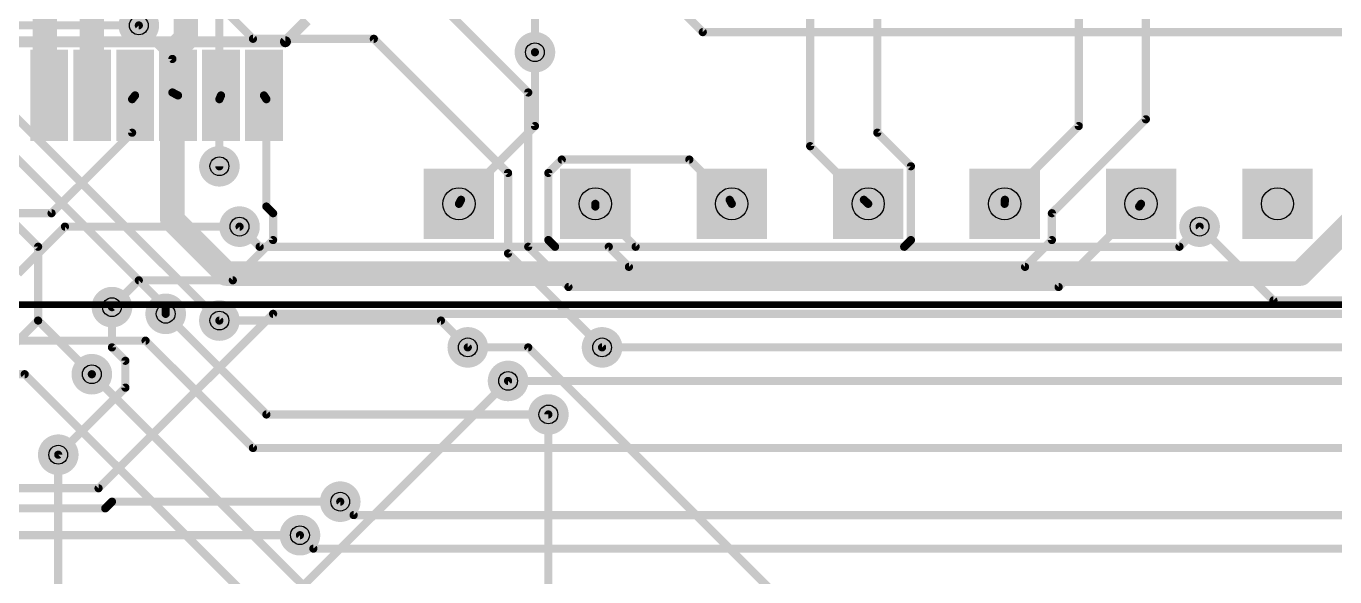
# Model space of a CAD drawing. Extents: x 0 to 200, y 0 to 49.
# Drawn here: x 100.4 to 124.77, y 22.85 to 33.11 of the extents above; entities that cross this region are included whole.
import ezdxf

# ---------------------------------------------------------------- set-up
doc = ezdxf.new("R2010")
doc.units = 0
for name, color, linetype in [('1', 12, 'CONTINUOUS'), ('16', 132, 'CONTINUOUS'), ('17', 110, 'CONTINUOUS'), ('18', 110, 'CONTINUOUS'), ('21', 253, 'CONTINUOUS'), ('22', 253, 'CONTINUOUS'), ('29', 253, 'CONTINUOUS'), ('30', 253, 'CONTINUOUS'), ('32', 253, 'CONTINUOUS'), ('44', 253, 'CONTINUOUS'), ('52', 253, 'CONTINUOUS')]:
    doc.layers.add(name, color=color, linetype=linetype)

# ---------------------------------------------------------------- blocks, each defined once
blk = doc.blocks.new('RECT')
blk.add_solid([(-0.5, -0.5), (0.5, -0.5), (-0.5, 0.5), (0.5, 0.5)])
blk = doc.blocks.new('SQUAREP')
blk.add_solid([(-0.5, -0.5), (0.5, -0.5), (-0.5, 0.5), (0.5, 0.5)])
blk = doc.blocks.new('ROUNDV')
at = {"const_width": 0.5}
blk.add_lwpolyline([(0, -0.25, 1), (0, 0.25, 1), (0, -0.25)], format="xyb", dxfattribs=at)

msp = doc.modelspace()

# ---------------------------------------------------------------- linework, layer by layer
at = {"layer": '1'}
for points, const_width in [([(104, 35.875), (104, 30.5)], 0.1524), ([(113, 33), (112.375, 33.625)], 0.1524), ([(103, 27.875), (97.375, 33.5)], 0.1524), ([(103.375, 33.375), (103.375, 32.875)], 0.4572), ([(99.375, 33.125), (102.5, 33.125)], 0.1524), ([(104, 27.625), (98.75, 32.875)], 0.1524), ([(103.375, 32.875), (103.125, 32.625)], 0.4572), ([(138.5, 33), (113, 33)], 0.1524), ([(100.625, 29), (96.875, 32.75)], 0.1524), ([(103.125, 32.625), (103.125, 29.5)], 0.4572), ([(109.875, 31.25), (109.875, 32.625)], 0.1524), ([(124.125, 28.5), (128, 32.375)], 0.4572), ([(108.5, 29.875), (109.875, 31.25)], 0.1524), ([(103.125, 29.5), (104.125, 28.5)], 0.4572), ([(108.5, 29.875), (108.46, 29.8)], 0.1524), ([(104.375, 29.375), (104.75, 29)], 0.1524), ([(121.875, 29), (122.25, 29.375)], 0.1524), ([(100.625, 27.625), (100.625, 29)], 0.1524), ([(104.75, 29), (121.875, 29)], 0.1524), ([(104.125, 28.5), (124.125, 28.5)], 0.4572), ([(101.75, 24.5), (105, 27.75)], 0.1524), ([(102, 27.125), (102, 27.875)], 0.1524), ([(103, 27.75), (103, 27.875)], 0.1524), ([(105, 27.75), (129.25, 27.75)], 0.1524), ([(97.875, 24.875), (100.625, 27.625)], 0.1524), ([(100.625, 27.625), (101.625, 26.625)], 0.1524), ([(102.25, 26.875), (102, 27.125)], 0.1524), ([(109.75, 27.125), (108.625, 27.125)], 0.1524), ([(114.5, 22.375), (109.75, 27.125)], 0.1524), ([(129.375, 27.125), (111.125, 27.125)], 0.1524), ([(102.25, 26.375), (102.25, 26.875)], 0.1524), ([(104.25, 21.375), (109.375, 26.5)], 0.1524), ([(101, 25.125), (102.25, 26.375)], 0.1524), ([(110.125, 17.75), (110.125, 25.875)], 0.1524), ([(91.25, 24.5), (101.75, 24.5)], 0.1524), ([(94.25, 24.125), (101.875, 24.125)], 0.1524), ([(101.875, 24.125), (102, 24.25)], 0.1524), ([(102, 24.25), (106.25, 24.25)], 0.1524), ([(98.25, 23.625), (105.5, 23.625)], 0.1524)]:
    msp.add_lwpolyline(points, dxfattribs=dict(at, const_width=const_width))
for points, const_width in [([(102.5, 33.0869, 1), (102.5, 33.1631)], 0.0762), ([(103.2607, 32.875, 1), (103.4893, 32.875)], 0.2286), ([(103.4558, 32.7942, 1), (103.2942, 32.9558)], 0.2286), ([(113, 33.0381, 1), (113, 32.9619)], 0.0762), ([(112.9731, 32.9731, 1), (113.0269, 33.0269)], 0.0762), ([(103.2393, 32.625, 1), (103.0107, 32.625)], 0.2286), ([(103.0442, 32.7058, 1), (103.2058, 32.5442)], 0.2286), ([(109.9131, 32.625, 1), (109.8369, 32.625)], 0.0762), ([(109.8369, 31.25, 1), (109.9131, 31.25)], 0.0762), ([(109.9019, 31.2231, 1), (109.8481, 31.2769)], 0.0762), ([(103.9619, 30.5, 1), (104.0381, 30.5)], 0.0762), ([(103.2058, 29.5808, 1), (103.0442, 29.4192)], 0.2286), ([(108.4264, 29.8179, 1), (108.4936, 29.7821)], 0.0762), ([(108.4731, 29.9019, 1), (108.5269, 29.8481)], 0.0762), ([(108.5336, 29.8571, 1), (108.4664, 29.8929)], 0.0762), ([(103.0107, 29.5, 1), (103.2393, 29.5)], 0.2286), ([(104.4019, 29.4019, 1), (104.3481, 29.3481)], 0.0762), ([(122.2769, 29.3481, 1), (122.2231, 29.4019)], 0.0762), ([(100.6631, 29, 1), (100.5869, 29)], 0.0762), ([(100.5981, 28.9731, 1), (100.6519, 29.0269)], 0.0762), ([(104.75, 29.0381, 1), (104.75, 28.9619)], 0.0762), ([(104.7231, 28.9731, 1), (104.7769, 29.0269)], 0.0762), ([(121.8481, 29.0269, 1), (121.9019, 28.9731)], 0.0762), ([(121.875, 28.9619, 1), (121.875, 29.0381)], 0.0762), ([(104.125, 28.6143, 1), (104.125, 28.3857)], 0.2286), ([(104.0442, 28.4192, 1), (104.2058, 28.5808)], 0.2286), ([(124.0442, 28.5808, 1), (124.2058, 28.4192)], 0.2286), ([(124.125, 28.3857, 1), (124.125, 28.6143)], 0.2286), ([(102.0381, 27.875, 1), (101.9619, 27.875)], 0.0762), ([(103.0381, 27.875, 1), (102.9619, 27.875)], 0.0762), ([(102.9619, 27.75, 1), (103.0381, 27.75)], 0.0762), ([(102.9731, 27.8481, 1), (103.0269, 27.9019)], 0.0762), ([(105, 27.7881, 1), (105, 27.7119)], 0.0762), ([(105.0269, 27.7231, 1), (104.9731, 27.7769)], 0.0762), ([(100.5869, 27.625, 1), (100.6631, 27.625)], 0.0762), ([(100.6519, 27.6519, 1), (100.5981, 27.5981)], 0.0762), ([(100.6519, 27.5981, 1), (100.5981, 27.6519)], 0.0762), ([(103.9731, 27.5981, 1), (104.0269, 27.6519)], 0.0762), ([(101.9619, 27.125, 1), (102.0381, 27.125)], 0.0762), ([(102.0269, 27.1519, 1), (101.9731, 27.0981)], 0.0762), ([(108.625, 27.1631, 1), (108.625, 27.0869)], 0.0762), ([(109.7769, 27.1519, 1), (109.7231, 27.0981)], 0.0762), ([(109.75, 27.0869, 1), (109.75, 27.1631)], 0.0762), ([(111.125, 27.1631, 1), (111.125, 27.0869)], 0.0762), ([(102.2881, 26.875, 1), (102.2119, 26.875)], 0.0762), ([(102.2231, 26.8481, 1), (102.2769, 26.9019)], 0.0762), ([(101.5981, 26.5981, 1), (101.6519, 26.6519)], 0.0762), ([(109.4019, 26.4731, 1), (109.3481, 26.5269)], 0.0762), ([(102.2119, 26.375, 1), (102.2881, 26.375)], 0.0762), ([(102.2769, 26.3481, 1), (102.2231, 26.4019)], 0.0762), ([(110.1631, 25.875, 1), (110.0869, 25.875)], 0.0762), ([(100.9731, 25.1519, 1), (101.0269, 25.0981)], 0.0762), ([(101.7231, 24.5269, 1), (101.7769, 24.4731)], 0.0762), ([(101.75, 24.4619, 1), (101.75, 24.5381)], 0.0762), ([(101.8481, 24.1519, 1), (101.9019, 24.0981)], 0.0762), ([(101.875, 24.0869, 1), (101.875, 24.1631)], 0.0762), ([(102, 24.2881, 1), (102, 24.2119)], 0.0762), ([(102.0269, 24.2231, 1), (101.9731, 24.2769)], 0.0762), ([(106.25, 24.2119, 1), (106.25, 24.2881)], 0.0762), ([(105.5, 23.5869, 1), (105.5, 23.6631)], 0.0762)]:
    msp.add_lwpolyline(points, format="xyb", dxfattribs=dict(at, const_width=const_width))
at = {"layer": '16'}
for points, const_width in [([(104.625, 32.875), (96.75, 40.75)], 0.1524), ([(109.875, 32.625), (109.875, 35.875)], 0.1524), ([(115, 30.875), (115, 35.75)], 0.1524), ([(116.25, 31.125), (116.25, 35.75)], 0.1524), ([(120, 31.25), (120, 35.875)], 0.1524), ([(121.25, 31.375), (121.25, 35.875)], 0.1524), ([(101.625, 34.625), (101.625, 31.875)], 0.4572), ([(109.75, 31.875), (107.25, 34.375)], 0.1524), ([(100.75, 31.875), (100.75, 33.875)], 0.4572), ([(102.5, 33.125), (103.125, 32.5)], 0.1524), ([(106.875, 32.875), (104.625, 32.875)], 0.1524), ([(109.375, 30.375), (106.875, 32.875)], 0.1524), ([(103.125, 32.5), (103.125, 31.875)], 0.1524), ([(100.75, 31.875), (100.83, 31.82)], 0.4572), ([(101.625, 31.875), (101.63, 31.82)], 0.4572), ([(103.125, 31.875), (103.23, 31.82)], 0.1524), ([(109.75, 29), (109.75, 31.875)], 0.1524), ([(102.375, 31.75), (102.43, 31.82)], 0.1524), ([(102.375, 31.125), (102.375, 31.75)], 0.1524), ([(104, 31.75), (104.03, 31.82)], 0.1524), ([(104, 30.5), (104, 31.75)], 0.1524), ([(104.875, 31.75), (104.83, 31.82)], 0.1524), ([(104.875, 29.75), (104.875, 31.75)], 0.1524), ([(119.5, 29.625), (121.25, 31.375)], 0.1524), ([(100.875, 29.625), (102.375, 31.125)], 0.1524), ([(116.875, 30.5), (116.25, 31.125)], 0.1524), ([(118.625, 29.875), (120, 31.25)], 0.1524), ([(116, 29.875), (115, 30.875)], 0.1524), ([(110.375, 30.625), (110.125, 30.375)], 0.1524), ([(112.75, 30.625), (110.375, 30.625)], 0.1524), ([(113.5, 29.875), (112.75, 30.625)], 0.1524), ([(116.875, 29.125), (116.875, 30.5)], 0.1524), ([(109.375, 28.875), (109.375, 30.375)], 0.1524), ([(110.125, 30.375), (110.125, 29.125)], 0.1524), ([(105, 29.625), (104.875, 29.75)], 0.1524), ([(111, 29.75), (111, 29.8)], 0.1524), ([(111, 29.75), (111.75, 29)], 0.1524), ([(113.5, 29.875), (113.54, 29.8)], 0.1524), ([(116, 29.875), (116.08, 29.8)], 0.1524), ([(118.625, 29.875), (118.62, 29.8)], 0.1524), ([(121.125, 29.75), (119.625, 28.25)], 0.1524), ([(121.125, 29.75), (121.16, 29.8)], 0.1524), ([(96, 29.625), (100.875, 29.625)], 0.1524), ([(105, 29.125), (105, 29.625)], 0.1524), ([(119.5, 29.125), (119.5, 29.625)], 0.1524), ([(100.25, 28.5), (101.125, 29.375)], 0.1524), ([(101.125, 29.375), (104.375, 29.375)], 0.1524), ([(122.25, 29.375), (123.625, 28)], 0.1524), ([(104.25, 28.375), (105, 29.125)], 0.1524), ([(110.5, 28.25), (109.75, 29)], 0.1524), ([(110.125, 29.125), (110.25, 29)], 0.1524), ([(110.25, 29), (111.25, 29)], 0.1524), ([(111.25, 29), (111.625, 28.625)], 0.1524), ([(111.75, 29), (116.75, 29)], 0.1524), ([(116.75, 29), (116.875, 29.125)], 0.1524), ([(119, 28.625), (119.5, 29.125)], 0.1524), ([(111.125, 27.125), (109.375, 28.875)], 0.1524), ([(111.625, 28.625), (119, 28.625)], 0.1524), ([(102, 27.875), (102.5, 28.375)], 0.1524), ([(102.5, 28.375), (104.25, 28.375)], 0.1524), ([(119.625, 28.25), (110.5, 28.25)], 0.1524), ([(123.625, 28), (133.875, 28)], 0.1524), ([(104.875, 25.875), (103, 27.75)], 0.1524), ([(108.125, 27.625), (104, 27.625)], 0.1524), ([(108.625, 27.125), (108.125, 27.625)], 0.1524), ([(102.625, 27.25), (98.875, 27.25)], 0.1524), ([(104.625, 25.25), (102.625, 27.25)], 0.1524), ([(98.125, 26.625), (100.375, 26.625)], 0.1524), ([(100.375, 26.625), (105.375, 21.625)], 0.1524), ([(101.625, 26.625), (106.5, 21.75)], 0.1524), ([(109.375, 26.5), (148.625, 26.5)], 0.1524), ([(110.125, 25.875), (104.875, 25.875)], 0.1524), ([(101, 19), (101, 25.125)], 0.1524), ([(157.75, 25.25), (104.625, 25.25)], 0.1524), ([(106.25, 24.25), (106.5, 24)], 0.1524), ([(106.5, 24), (152.75, 24)], 0.1524), ([(105.5, 23.625), (105.75, 23.375)], 0.1524), ([(105.75, 23.375), (154.25, 23.375)], 0.1524)]:
    msp.add_lwpolyline(points, dxfattribs=dict(at, const_width=const_width))
for points, const_width in [([(102.5269, 33.1519, 1), (102.4731, 33.0981)], 0.0762), ([(104.625, 32.9131, 1), (104.625, 32.8369)], 0.0762), ([(104.5981, 32.8481, 1), (104.6519, 32.9019)], 0.0762), ([(106.9019, 32.9019, 1), (106.8481, 32.8481)], 0.0762), ([(106.875, 32.8369, 1), (106.875, 32.9131)], 0.0762), ([(109.8369, 32.625, 1), (109.9131, 32.625)], 0.0762), ([(103.1631, 32.5, 1), (103.0869, 32.5)], 0.0762), ([(103.0981, 32.4731, 1), (103.1519, 32.5269)], 0.0762), ([(100.8148, 31.9692, 1), (100.6852, 31.7808)], 0.2286), ([(100.6357, 31.875, 1), (100.8643, 31.875)], 0.2286), ([(100.7652, 31.7258, 1), (100.8948, 31.9142)], 0.2286), ([(101.7388, 31.8853, 1), (101.5112, 31.8647)], 0.2286), ([(101.5107, 31.875, 1), (101.7393, 31.875)], 0.2286), ([(101.5162, 31.8097, 1), (101.7438, 31.8303)], 0.2286), ([(103.1427, 31.9088, 1), (103.1073, 31.8412)], 0.0762), ([(109.7881, 31.875, 1), (109.7119, 31.875)], 0.0762), ([(109.7231, 31.8481, 1), (109.7769, 31.9019)], 0.0762), ([(102.4131, 31.75, 1), (102.3369, 31.75)], 0.0762), ([(102.345, 31.7735, 1), (102.405, 31.7265)], 0.0762), ([(102.46, 31.7965, 1), (102.4, 31.8435)], 0.0762), ([(103.0869, 31.875, 1), (103.1631, 31.875)], 0.0762), ([(103.2123, 31.7862, 1), (103.2477, 31.8538)], 0.0762), ([(104.0381, 31.75, 1), (103.9619, 31.75)], 0.0762), ([(103.965, 31.765, 1), (104.035, 31.735)], 0.0762), ([(104.065, 31.805, 1), (103.995, 31.835)], 0.0762), ([(104.862, 31.8406, 1), (104.798, 31.7994)], 0.0762), ([(104.9131, 31.75, 1), (104.8369, 31.75)], 0.0762), ([(104.843, 31.7294, 1), (104.907, 31.7706)], 0.0762), ([(121.2769, 31.3481, 1), (121.2231, 31.4019)], 0.0762), ([(102.4019, 31.0981, 1), (102.3481, 31.1519)], 0.0762), ([(116.2769, 31.1519, 1), (116.2231, 31.0981)], 0.0762), ([(119.9619, 31.25, 1), (120.0381, 31.25)], 0.0762), ([(120.0269, 31.2231, 1), (119.9731, 31.2769)], 0.0762), ([(121.2119, 31.375, 1), (121.2881, 31.375)], 0.0762), ([(102.3369, 31.125, 1), (102.4131, 31.125)], 0.0762), ([(115.0269, 30.9019, 1), (114.9731, 30.8481)], 0.0762), ([(116.2119, 31.125, 1), (116.2881, 31.125)], 0.0762), ([(110.375, 30.6631, 1), (110.375, 30.5869)], 0.0762), ([(110.4019, 30.5981, 1), (110.3481, 30.6519)], 0.0762), ([(112.7769, 30.6519, 1), (112.7231, 30.5981)], 0.0762), ([(112.75, 30.5869, 1), (112.75, 30.6631)], 0.0762), ([(114.9619, 30.875, 1), (115.0381, 30.875)], 0.0762), ([(103.9619, 30.5, 1), (104.0381, 30.5)], 0.0762), ([(116.9131, 30.5, 1), (116.8369, 30.5)], 0.0762), ([(116.8481, 30.4731, 1), (116.9019, 30.5269)], 0.0762), ([(109.4131, 30.375, 1), (109.3369, 30.375)], 0.0762), ([(109.3481, 30.3481, 1), (109.4019, 30.4019)], 0.0762), ([(110.1631, 30.375, 1), (110.0869, 30.375)], 0.0762), ([(110.0981, 30.4019, 1), (110.1519, 30.3481)], 0.0762), ([(104.8369, 29.75, 1), (104.9131, 29.75)], 0.0762), ([(104.9019, 29.7769, 1), (104.8481, 29.7231)], 0.0762), ([(111.0381, 29.8, 1), (110.9619, 29.8)], 0.0762), ([(110.9619, 29.75, 1), (111.0381, 29.75)], 0.0762), ([(111.0269, 29.7769, 1), (110.9731, 29.7231)], 0.0762), ([(113.5336, 29.8929, 1), (113.4664, 29.8571)], 0.0762), ([(113.4731, 29.8481, 1), (113.5269, 29.9019)], 0.0762), ([(113.5064, 29.7821, 1), (113.5736, 29.8179)], 0.0762), ([(116.0261, 29.9028, 1), (115.9739, 29.8472)], 0.0762), ([(115.9731, 29.8481, 1), (116.0269, 29.9019)], 0.0762), ([(116.0539, 29.7722, 1), (116.1061, 29.8278)], 0.0762), ([(118.582, 29.8025, 1), (118.658, 29.7975)], 0.0762), ([(118.663, 29.8725, 1), (118.587, 29.8775)], 0.0762), ([(118.5981, 29.9019, 1), (118.6519, 29.8481)], 0.0762), ([(121.0938, 29.7718, 1), (121.1562, 29.7282)], 0.0762), ([(121.1519, 29.7231, 1), (121.0981, 29.7769)], 0.0762), ([(121.1912, 29.7782, 1), (121.1288, 29.8218)], 0.0762), ([(100.8481, 29.6519, 1), (100.9019, 29.5981)], 0.0762), ([(100.875, 29.5869, 1), (100.875, 29.6631)], 0.0762), ([(105.0381, 29.625, 1), (104.9619, 29.625)], 0.0762), ([(104.9731, 29.5981, 1), (105.0269, 29.6519)], 0.0762), ([(119.5381, 29.625, 1), (119.4619, 29.625)], 0.0762), ([(119.4731, 29.6519, 1), (119.5269, 29.5981)], 0.0762), ([(101.125, 29.4131, 1), (101.125, 29.3369)], 0.0762), ([(101.1519, 29.3481, 1), (101.0981, 29.4019)], 0.0762), ([(104.375, 29.3369, 1), (104.375, 29.4131)], 0.0762), ([(122.2769, 29.4019, 1), (122.2231, 29.3481)], 0.0762), ([(104.9619, 29.125, 1), (105.0381, 29.125)], 0.0762), ([(105.0269, 29.0981, 1), (104.9731, 29.1519)], 0.0762), ([(109.7119, 29, 1), (109.7881, 29)], 0.0762), ([(109.7769, 29.0269, 1), (109.7231, 28.9731)], 0.0762), ([(110.0869, 29.125, 1), (110.1631, 29.125)], 0.0762), ([(110.1519, 29.1519, 1), (110.0981, 29.0981)], 0.0762), ([(110.25, 29.0381, 1), (110.25, 28.9619)], 0.0762), ([(110.2231, 28.9731, 1), (110.2769, 29.0269)], 0.0762), ([(111.2769, 29.0269, 1), (111.2231, 28.9731)], 0.0762), ([(111.25, 28.9619, 1), (111.25, 29.0381)], 0.0762), ([(111.75, 29.0381, 1), (111.75, 28.9619)], 0.0762), ([(111.7231, 28.9731, 1), (111.7769, 29.0269)], 0.0762), ([(116.7231, 29.0269, 1), (116.7769, 28.9731)], 0.0762), ([(116.75, 28.9619, 1), (116.75, 29.0381)], 0.0762), ([(116.8369, 29.125, 1), (116.9131, 29.125)], 0.0762), ([(116.9019, 29.0981, 1), (116.8481, 29.1519)], 0.0762), ([(119.4619, 29.125, 1), (119.5381, 29.125)], 0.0762), ([(119.5269, 29.0981, 1), (119.4731, 29.1519)], 0.0762), ([(109.3369, 28.875, 1), (109.4131, 28.875)], 0.0762), ([(109.4019, 28.9019, 1), (109.3481, 28.8481)], 0.0762), ([(111.625, 28.6631, 1), (111.625, 28.5869)], 0.0762), ([(111.5981, 28.5981, 1), (111.6519, 28.6519)], 0.0762), ([(118.9731, 28.6519, 1), (119.0269, 28.5981)], 0.0762), ([(119, 28.5869, 1), (119, 28.6631)], 0.0762), ([(102.5, 28.4131, 1), (102.5, 28.3369)], 0.0762), ([(102.5269, 28.3481, 1), (102.4731, 28.4019)], 0.0762), ([(104.2231, 28.4019, 1), (104.2769, 28.3481)], 0.0762), ([(104.25, 28.3369, 1), (104.25, 28.4131)], 0.0762), ([(110.5, 28.2881, 1), (110.5, 28.2119)], 0.0762), ([(110.4731, 28.2231, 1), (110.5269, 28.2769)], 0.0762), ([(119.5981, 28.2769, 1), (119.6519, 28.2231)], 0.0762), ([(119.625, 28.2119, 1), (119.625, 28.2881)], 0.0762), ([(123.625, 28.0381, 1), (123.625, 27.9619)], 0.0762), ([(123.5981, 27.9731, 1), (123.6519, 28.0269)], 0.0762), ([(101.9731, 27.9019, 1), (102.0269, 27.8481)], 0.0762), ([(103.0269, 27.7769, 1), (102.9731, 27.7231)], 0.0762), ([(104, 27.6631, 1), (104, 27.5869)], 0.0762), ([(108.1519, 27.6519, 1), (108.0981, 27.5981)], 0.0762), ([(108.125, 27.5869, 1), (108.125, 27.6631)], 0.0762), ([(102.6519, 27.2769, 1), (102.5981, 27.2231)], 0.0762), ([(102.625, 27.2119, 1), (102.625, 27.2881)], 0.0762), ([(108.5981, 27.0981, 1), (108.6519, 27.1519)], 0.0762), ([(111.0981, 27.0981, 1), (111.1519, 27.1519)], 0.0762), ([(100.4019, 26.6519, 1), (100.3481, 26.5981)], 0.0762), ([(100.375, 26.5869, 1), (100.375, 26.6631)], 0.0762), ([(101.6519, 26.6519, 1), (101.5981, 26.5981)], 0.0762), ([(109.375, 26.5381, 1), (109.375, 26.4619)], 0.0762), ([(104.875, 25.9131, 1), (104.875, 25.8369)], 0.0762), ([(104.8481, 25.8481, 1), (104.9019, 25.9019)], 0.0762), ([(110.125, 25.8369, 1), (110.125, 25.9131)], 0.0762), ([(101.0381, 25.125, 1), (100.9619, 25.125)], 0.0762), ([(104.625, 25.2881, 1), (104.625, 25.2119)], 0.0762), ([(104.5981, 25.2231, 1), (104.6519, 25.2769)], 0.0762), ([(106.2769, 24.2769, 1), (106.2231, 24.2231)], 0.0762), ([(106.5, 24.0381, 1), (106.5, 23.9619)], 0.0762), ([(106.4731, 23.9731, 1), (106.5269, 24.0269)], 0.0762), ([(105.5269, 23.6519, 1), (105.4731, 23.5981)], 0.0762), ([(105.75, 23.4131, 1), (105.75, 23.3369)], 0.0762), ([(105.7231, 23.3481, 1), (105.7769, 23.4019)], 0.0762)]:
    msp.add_lwpolyline(points, format="xyb", dxfattribs=dict(at, const_width=const_width))
at = {"layer": '21', "const_width": 0.127}
msp.add_lwpolyline([(141.18, 27.92), (90.98, 27.92)], dxfattribs=at)
at = {"layer": '22', "const_width": 0.2032}
for points in [[(105.23, 32.82), (105.63, 33.22)], [(96.43, 32.82), (105.23, 32.82)]]:
    msp.add_lwpolyline(points, dxfattribs=at)
at = {"layer": '22', "const_width": 0.1016}
for points in [[(105.1941, 32.8559, 1), (105.2659, 32.7841)], [(105.23, 32.7692, 1), (105.23, 32.8708)]]:
    msp.add_lwpolyline(points, format="xyb", dxfattribs=at)
at = {"layer": '44'}
for centre, radius in [((102.5, 33.125), 0.175), ((109.875, 32.625), 0.175), ((104, 30.5), 0.175), ((108.46, 29.8), 0.3), ((111, 29.8), 0.3), ((113.54, 29.8), 0.3), ((116.08, 29.8), 0.3), ((118.62, 29.8), 0.3), ((121.16, 29.8), 0.3), ((123.7, 29.8), 0.3), ((104.375, 29.375), 0.175), ((122.25, 29.375), 0.175), ((102, 27.875), 0.175), ((103, 27.75), 0.175), ((104, 27.625), 0.175), ((108.625, 27.125), 0.175), ((111.125, 27.125), 0.175), ((101.625, 26.625), 0.175), ((109.375, 26.5), 0.175), ((110.125, 25.875), 0.175), ((101, 25.125), 0.175), ((106.25, 24.25), 0.175), ((105.5, 23.625), 0.175)]:
    msp.add_circle(centre, radius, dxfattribs=at)

# ---------------------------------------------------------------- block references
at = {"layer": '16', "xscale": 1.5, "yscale": 0.5, "rotation": 90}
for p in [(100.83, 31.82), (101.63, 31.82), (102.43, 31.82), (103.23, 31.82), (104.03, 31.82), (104.83, 31.82)]:
    msp.add_blockref('RECT', p, dxfattribs=at)
at = {"layer": '17', "xscale": 1.108, "yscale": 1.108}
for p in [(108.46, 29.8), (108.46, 29.8), (111, 29.8), (111, 29.8), (113.54, 29.8), (113.54, 29.8), (116.08, 29.8), (116.08, 29.8), (118.62, 29.8), (118.62, 29.8), (121.16, 29.8), (121.16, 29.8), (123.7, 29.8), (123.7, 29.8)]:
    msp.add_blockref('SQUAREP', p, dxfattribs=at)
at = {"layer": '18', "xscale": 0.7564, "yscale": 0.7564}
for p in [(102.5, 33.125), (102.5, 33.125), (109.875, 32.625), (109.875, 32.625), (104, 30.5), (104, 30.5), (104.375, 29.375), (104.375, 29.375), (122.25, 29.375), (122.25, 29.375), (102, 27.875), (102, 27.875), (103, 27.75), (103, 27.75), (104, 27.625), (104, 27.625), (108.625, 27.125), (108.625, 27.125), (111.125, 27.125), (111.125, 27.125), (101.625, 26.625), (101.625, 26.625), (109.375, 26.5), (109.375, 26.5), (110.125, 25.875), (110.125, 25.875), (101, 25.125), (101, 25.125), (106.25, 24.25), (106.25, 24.25), (105.5, 23.625), (105.5, 23.625)]:
    msp.add_blockref('ROUNDV', p, dxfattribs=at)
at = {"layer": '29', "xscale": 1.3112, "yscale": 1.3112}
for p in [(108.46, 29.8), (111, 29.8), (113.54, 29.8), (116.08, 29.8), (118.62, 29.8), (121.16, 29.8), (123.7, 29.8)]:
    msp.add_blockref('SQUAREP', p, dxfattribs=at)
at = {"layer": '30', "xscale": 1.7032, "yscale": 0.7032, "rotation": 90}
for p in [(100.83, 31.82), (101.63, 31.82), (102.43, 31.82), (103.23, 31.82), (104.03, 31.82), (104.83, 31.82)]:
    msp.add_blockref('RECT', p, dxfattribs=at)
at = {"layer": '30', "xscale": 1.3112, "yscale": 1.3112}
for p in [(108.46, 29.8), (111, 29.8), (113.54, 29.8), (116.08, 29.8), (118.62, 29.8), (121.16, 29.8), (123.7, 29.8)]:
    msp.add_blockref('SQUAREP', p, dxfattribs=at)
at = {"layer": '32', "xscale": 1.5, "yscale": 0.5, "rotation": 90}
for p in [(100.83, 31.82), (101.63, 31.82), (102.43, 31.82), (103.23, 31.82), (104.03, 31.82), (104.83, 31.82)]:
    msp.add_blockref('RECT', p, dxfattribs=at)
at = {"layer": '52', "xscale": 1.1501, "rotation": 90}
for p, yscale in [((100.83, 32.095), 0.3998), ((101.63, 32.095), 0.4001), ((102.4301, 32.095), 0.4001), ((103.2299, 32.095), 0.4), ((104.03, 32.095), 0.4), ((104.83, 32.095), 0.3998)]:
    msp.add_blockref('RECT', p, dxfattribs=dict(at, yscale=yscale))

doc.saveas('drawing.dxf')
